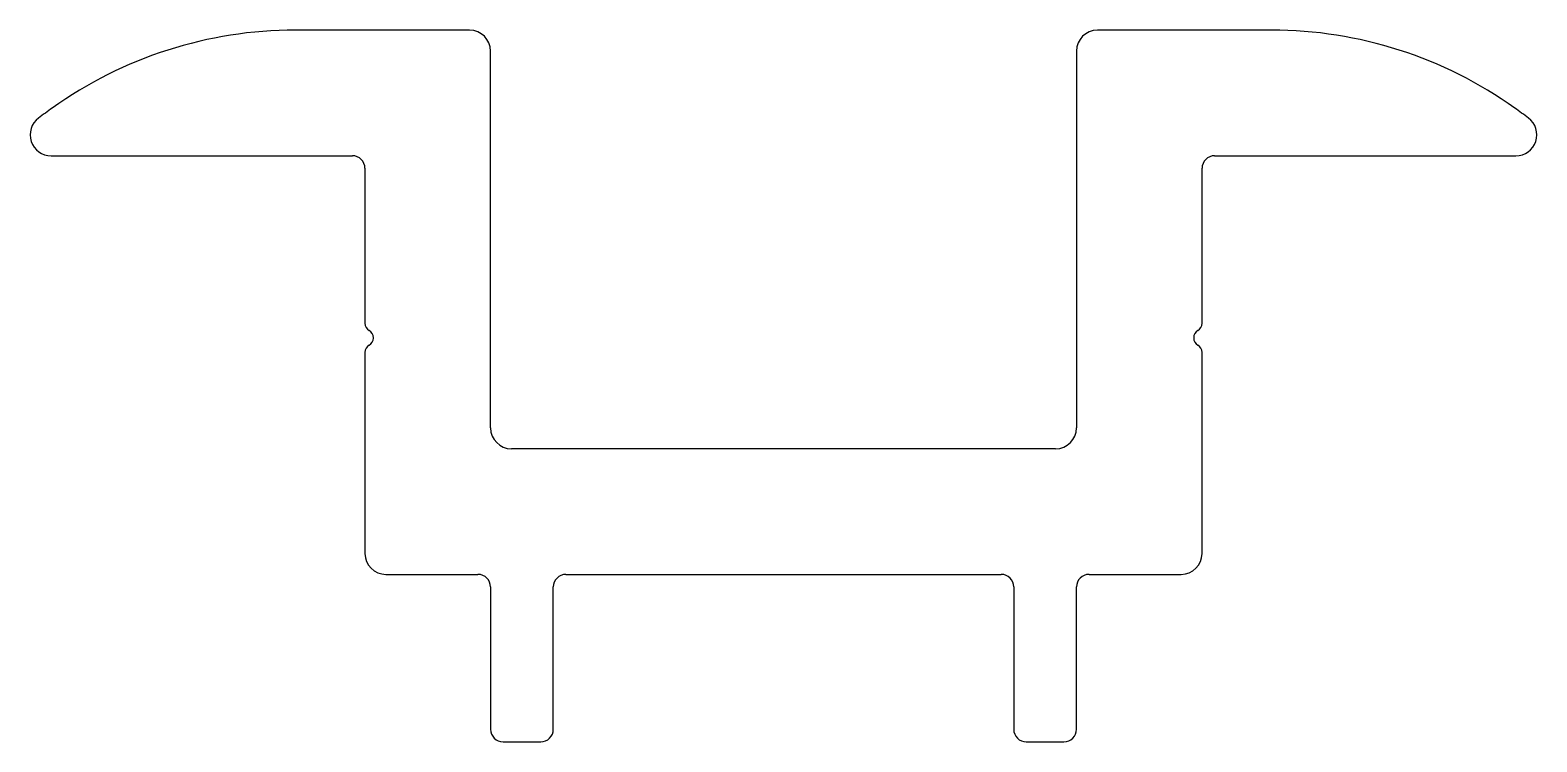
# Model space of a CAD drawing. Extents: x 2646.8 to 2682.8, y 952.8 to 969.8.
import ezdxf

# ---------------------------------------------------------------- set-up
doc = ezdxf.new("R2010")
doc.units = 0
doc.layers.get('0').update_dxf_attribs({"linetype": 'CONTINUOUS'})

msp = doc.modelspace()

# ---------------------------------------------------------------- linework, layer by layer
for p, q in [((2657.304, 969.825), (2653.141, 969.825)), ((2676.467, 969.825), (2672.304, 969.825)), ((2657.804, 960.325), (2657.804, 969.325)), ((2671.804, 969.325), (2671.804, 960.325)), ((2647.304, 966.825), (2654.504, 966.825)), ((2675.104, 966.825), (2682.304, 966.825)), ((2654.804, 966.525), (2654.804, 962.825)), ((2674.804, 962.825), (2674.804, 966.525)), ((2655.004, 962.471), (2655.004, 962.478)), ((2674.604, 962.478), (2674.604, 962.471)), ((2654.804, 962.125), (2654.804, 957.325)), ((2674.804, 957.325), (2674.804, 962.125)), ((2671.304, 959.825), (2658.304, 959.825)), ((2655.304, 956.825), (2657.504, 956.825)), ((2657.804, 956.525), (2657.804, 953.125)), ((2659.304, 953.125), (2659.304, 956.525)), ((2659.604, 956.825), (2670.004, 956.825)), ((2670.304, 956.525), (2670.304, 953.125)), ((2671.804, 953.125), (2671.804, 956.525)), ((2672.104, 956.825), (2674.304, 956.825)), ((2658.104, 952.825), (2659.004, 952.825)), ((2670.604, 952.825), (2671.504, 952.825))]:
    msp.add_line(p, q)
for centre, radius, start, end in [((2653.141, 959.825), 10, 90, 125.5163), ((2657.304, 969.325), 0.5, 0, 90), ((2672.304, 969.325), 0.5, 90, 180), ((2676.467, 959.825), 10, 54.4837, 90), ((2647.304, 967.325), 0.5, 126.8066, 270), ((2657.788, 953.313), 18, 125.5163, 126.8066), ((2671.819, 953.313), 18, 53.1934, 54.4837), ((2682.304, 967.325), 0.5, 270, 53.1934), ((2654.504, 966.525), 0.3, 0, 90), ((2675.104, 966.525), 0.3, 90, 180), ((2655.004, 962.825), 0.2, 180, 240), ((2654.804, 962.478), 0.2, 0, 60), ((2674.804, 962.478), 0.2, 120, 180), ((2674.604, 962.825), 0.2, 300, 0), ((2655.004, 962.125), 0.2, 120, 180), ((2654.804, 962.471), 0.2, 300, 0), ((2674.804, 962.471), 0.2, 180, 240), ((2674.604, 962.125), 0.2, 0, 60), ((2658.304, 960.325), 0.5, 180, 270), ((2671.304, 960.325), 0.5, 270, 360), ((2655.304, 957.325), 0.5, 180, 270), ((2674.304, 957.325), 0.5, 270, 360), ((2657.504, 956.525), 0.3, 0, 90), ((2659.604, 956.525), 0.3, 90, 180), ((2670.004, 956.525), 0.3, 0, 90), ((2672.104, 956.525), 0.3, 90, 180), ((2658.104, 953.125), 0.3, 180, 270), ((2659.004, 953.125), 0.3, 270, 360), ((2670.604, 953.125), 0.3, 180, 270), ((2671.504, 953.125), 0.3, 270, 0)]:
    msp.add_arc(centre, radius, start, end)

doc.saveas('drawing.dxf')
